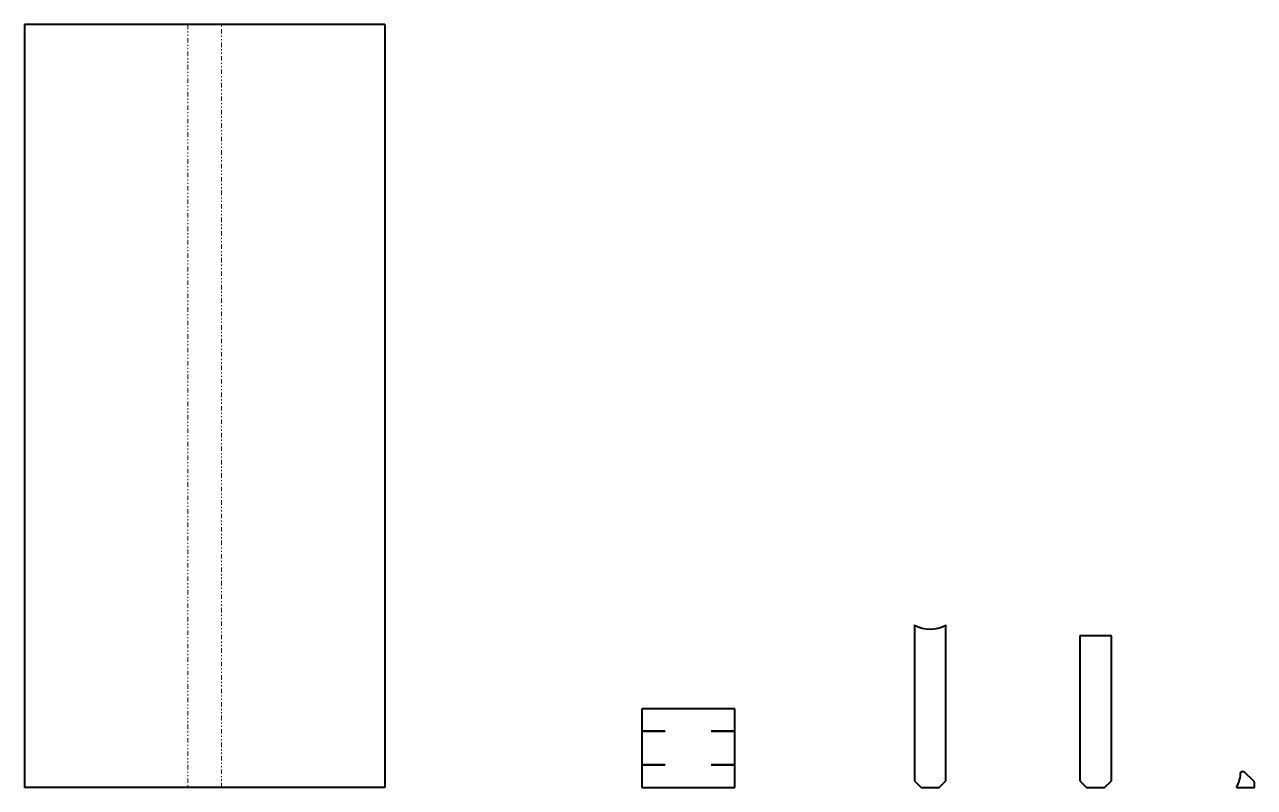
# Model space of a CAD drawing. Header units: millimetres. Extents: x 0 to 1096, y 0 to 680.
import ezdxf

# ---------------------------------------------------------------- set-up
doc = ezdxf.new("R2010")
doc.units = ezdxf.units.MM
doc.linetypes.add('K5LT_BASIC', pattern=[0])
doc.linetypes.add('K5LT_CHAIN_LINE_WITH_2_POINTS', pattern=[12, 4, -2, 1, -2, 1, -2])

msp = doc.modelspace()

# ---------------------------------------------------------------- linework, layer by layer
at = {"color": 7, "linetype": 'K5LT_BASIC', "lineweight": 40, "true_color": 0xffffff}
for p, q in [((142, 680), (0, 680)), ((0, 680), (0, 0)), ((149.1, 680), (142, 680)), ((172.1, 680), (149.1, 680)), ((179.1, 680), (172.1, 680)), ((321.1, 680), (179.1, 680)), ((321.1, 680), (321.1, 0)), ((793, 144.8), (793, 6)), ((821, 6), (821, 144.8)), ((968.5, 135), (940.5, 135)), ((940.5, 135), (940.5, 6)), ((968.5, 6), (968.5, 135)), ((633, 70), (550, 70)), ((550, 70), (550, 50)), ((633, 50), (633, 70)), ((550, 50), (550, 20)), ((550, 50), (571, 50)), ((571, 50), (550, 50)), ((571, 50), (571, 50)), ((612, 50), (612, 50)), ((633, 50), (612, 50)), ((612, 50), (633, 50)), ((633, 20), (633, 50)), ((550, 20), (550, 0)), ((571, 20), (550, 20)), ((550, 20), (571, 20)), ((571, 20), (571, 20)), ((612, 20), (633, 20)), ((612, 20), (612, 20)), ((633, 20), (612, 20)), ((633, 0), (633, 20)), ((1086.8, 14), (1083.8, 14)), ((1096, 5), (1086.8, 14)), ((142, 0), (0, 0)), ((149.1, 0), (142, 0)), ((172.1, 0), (149.1, 0)), ((179.1, 0), (172.1, 0)), ((321.1, 0), (179.1, 0)), ((550, 0), (633, 0)), ((793, 6), (799, 0)), ((799, 0), (815, 0)), ((815, 0), (821, 6)), ((940.5, 6), (946.5, 0)), ((946.5, 0), (962.5, 0)), ((962.5, 0), (968.5, 6)), ((1080, 0), (1096, 0)), ((1096, 0), (1096, 5))]:
    msp.add_line(p, q, dxfattribs=at)
at = {"color": 7, "linetype": 'K5LT_CHAIN_LINE_WITH_2_POINTS', "lineweight": 18, "true_color": 0xffffff}
for p, q in [((145.5, 680), (145.5, 0)), ((175.6, 0), (175.6, 680))]:
    msp.add_line(p, q, dxfattribs=at)
at = {"color": 7, "linetype": 'K5LT_BASIC', "lineweight": 40, "true_color": 0xffffff}
for centre, start, end in [((807, 169), 240, 300), ((1055.8, 14), 330, 0)]:
    msp.add_arc(centre, 28, start, end, dxfattribs=at)

doc.saveas('drawing.dxf')
